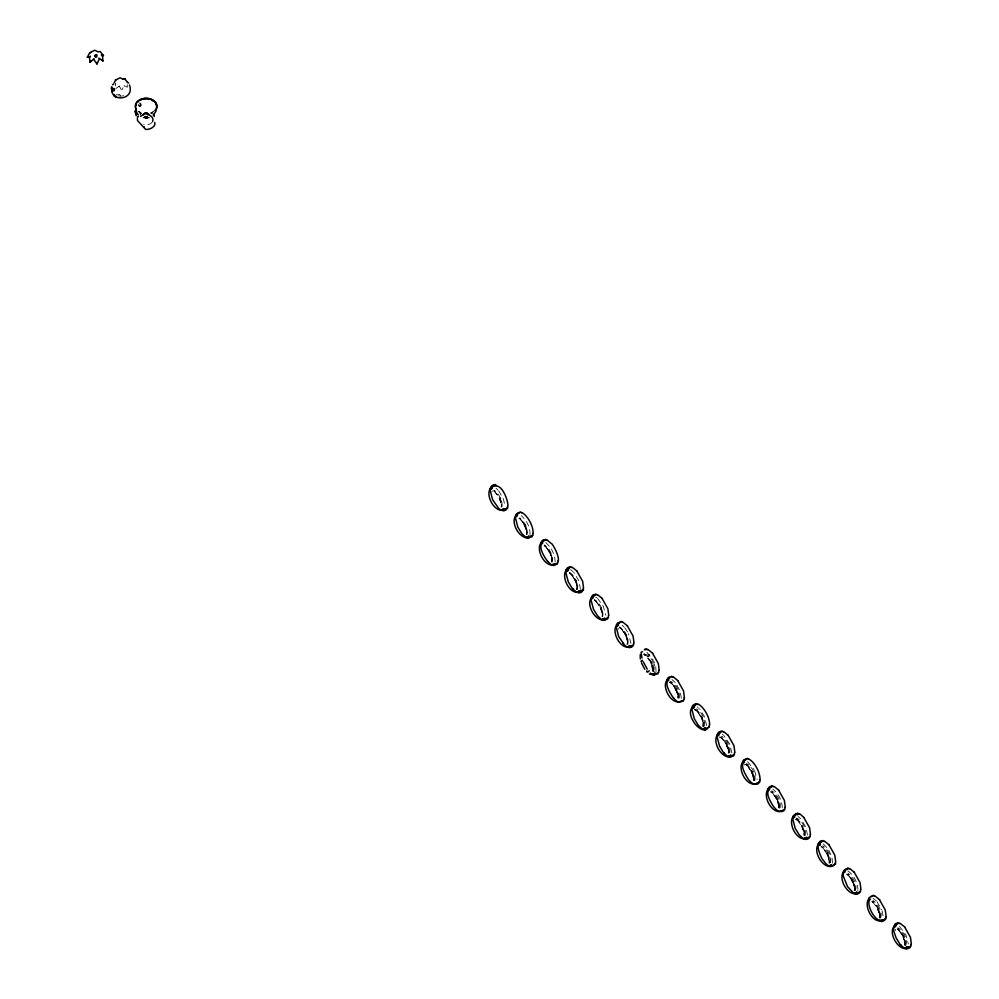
<?xml version="1.0" encoding="UTF-8"?>
<svg xmlns="http://www.w3.org/2000/svg" width="999" height="999" viewBox="0 0 999 999"><rect width="100%" height="100%" fill="white"/><g stroke="black" fill="none" stroke-linecap="round" stroke-linejoin="round"><path stroke-width="0.75" stroke-dasharray="5 3.75" d="M115.459 85.951L115.647 83.516L114.922 84.091M652.859 670.754L650.324 661.613L644.667 654.745M492.057 491.783L492.157 490.759M501.56 505.069L501.123 507.055M526.773 532.455L526.348 534.44M577.197 587.225L576.548 589.535M602.422 614.61L601.985 616.595M618.169 628.046L618.156 629.432M627.634 641.995L626.86 644.343M630.956 643.431L628.521 633.641M678.071 696.765L677.959 697.889M678.059 698.289L678.046 696.103M681.393 698.201L679.894 690.584L675.923 683.428M703.284 724.15L703.034 725.736M706.605 725.586L704.657 716.882L699.799 709.19M728.496 753.059L728.471 750.873M728.496 751.535L728.246 753.121M731.817 752.971L729.882 744.267L723.663 735.276M753.708 778.92L753.471 780.506M753.708 780.444L752.16 772.689L746.678 765.159M778.933 807.829L777.372 800.074L771.89 792.544M778.933 806.305L778.683 807.891M782.254 807.741C782.142 800.636 778.446 793.406 772.801 789.098M804.145 835.214L804.12 833.029M804.145 833.678L803.895 835.276M807.467 835.127L805.968 827.497L801.335 819.505M829.357 861.063L828.933 863.061M829.357 862.599L827.684 855.082L822.901 847.839M854.57 888.448L854.145 890.446M879.794 915.833L879.357 917.831M895.541 929.282L895.529 930.656M905.007 943.218L904.582 945.216M529.994 534.577C530.432 527.447 526.548 520.304 521.278 515.671M555.207 561.962L554.557 555.794L551.136 548.376M580.419 589.348L579.033 581.043L573.713 572.265M652.734 670.504C652.921 664.51 649.787 657.979 644.48 654.957M678.658 698.051C678.933 691.87 675.586 685.289 670.441 681.842M729.095 752.821C729.42 746.765 726.111 740.546 721.378 736.887M744.243 764.972L744.779 764.385L746.79 765.246M832.579 863.198L831.93 857.03L828.508 849.6M857.791 890.584L857.891 889.897M656.031 671.678L655.756 666.57L653.658 660.876M829.27 863.186L829.295 862.961M119.043 86.925L119.268 86.014L122.165 91.371M120.842 96.166L119.605 94.43L117.345 94.855M127.235 84.628L127.285 87.25L124.126 85.464L122.015 89.922M501.486 506.955L501.535 504.42M502.01 506.843C502.834 500.661 499.213 494.18 494.443 490.422M526.71 534.34L526.748 531.793M679.37 698.026C680.169 691.633 676.423 683.84 670.429 681.193M704.582 725.411C705.481 719.18 701.798 712.399 696.703 708.903M729.794 752.796C730.681 746.54 726.985 739.635 721.79 736.226M754.17 780.694L754.195 776.797L752.771 772.427M779.382 808.079C780.207 801.897 776.585 795.416 771.815 791.658M804.595 835.464L804.62 831.568L803.208 827.197M829.807 862.849C830.669 856.842 827.147 850.686 822.776 846.765M854.507 890.346L854.357 886.35M855.032 890.234C855.881 884.227 852.359 878.071 847.989 874.15M879.719 917.731L879.694 917.956C880.206 911.712 877.072 905.481 872.189 901.635M904.944 945.116L904.982 942.569M143.157 117.982L143.319 117.345M527.035 534.652C528.434 528.421 524.425 521.64 519.655 517.807M551.56 561.825L551.898 558.478M551.735 562.137L551.96 559.178M552.247 562.037C553.621 555.669 549.55 548.513 544.368 544.917M576.947 589.522L577.11 585.864M577.459 589.422L577.809 585.889L576.261 580.731M602.684 616.808C604.008 610.339 599.912 602.784 594.318 599.512M627.384 644.293L627.609 641.333M627.896 644.193C629.22 637.724 625.124 630.157 619.53 626.897M653.109 671.578L653.458 668.044L651.91 662.886M754.819 780.594C756.255 774.188 752.135 766.583 746.528 763.436M780.032 807.979C781.468 801.573 777.347 793.968 771.74 790.821M805.256 835.364C806.643 828.92 802.509 820.816 796.503 818.106M830.469 862.749C831.955 856.468 827.871 849.375 822.776 845.828M880.057 918.031C881.455 911.8 877.447 905.019 872.676 901.185M905.269 945.416C906.667 939.185 902.659 932.404 897.889 928.571M703.296 726.685L703.895 722.814L702.347 717.657M704.395 725.823L703.371 726.71M855.444 890.471C857.592 884.215 853.034 876.647 847.864 873.151M880.656 917.856C882.804 911.6 878.246 904.033 873.076 900.536M905.868 945.241C908.004 939.584 903.533 930.731 897.814 927.746M151.086 113.262L152.323 112.875M145.966 116.334L143.169 117.682M119.268 86.014L115.921 88.524M702.784 726.785L703.184 722.789M602.497 616.695L602.197 612.499M653.309 671.753C656.468 665.858 650.561 653.109 643.244 654.27M500.761 501.673L501.535 501.548L500.811 501.785L498.726 496.94L499.413 496.59L501.535 501.548M525.973 529.058C527.447 529.582 524.712 527.684 524.837 526.098M551.198 556.443C552.922 557.28 548.001 552.385 549.85 551.361M576.411 583.828C578.134 585.189 572.702 577.809 575.374 579.345M601.623 611.213C603.009 612.737 597.552 602.759 601.198 607.966M626.848 638.598C628.371 639.06 625.511 637.424 625.699 635.639M652.06 665.983C653.521 666.508 650.799 664.61 650.911 663.024M677.272 693.368L678.046 693.244L677.322 693.481L675.237 688.636L675.911 688.274L678.046 693.244M702.484 720.754C703.845 722.265 698.426 712.349 702.06 717.507M727.709 748.139L728.483 748.001L727.747 748.251L725.674 743.406L726.348 743.044L728.483 748.001M752.921 775.524C754.457 775.973 751.585 774.35 751.772 772.564M778.184 803.021C779.27 804.869 773.288 790.946 778.908 802.771M803.346 830.294C804.807 830.893 801.885 828.471 801.922 826.747M828.608 857.791C830.344 858.216 825.424 853.87 827.222 852.597M853.783 885.064C855.506 885.901 850.586 881.006 852.434 879.982M878.995 912.449L879.782 912.312L879.045 912.562L876.96 907.716L877.646 907.367L879.782 912.312M904.22 939.834C905.743 940.284 902.884 938.66 903.071 936.875M524.85 526.136C523.551 524.9 524.4 522.877 525.249 525.187M625.711 635.676L624.812 633.865L625.499 633.516M650.636 662.449C649.5 658.653 652.809 664.36 652.834 665.858M675.923 688.286L675.249 688.661M726.36 743.056L725.686 743.431M752.197 771.653L751.56 770.429L751.198 771.39M776.785 797.826L776.111 798.201M803.745 831.368L801.51 825.436L804.133 830.157M903.084 936.9C901.123 932.254 904.944 937.686 904.994 939.697M549.637 551.436L551.972 556.318M625.274 633.591L627.622 638.473M826.997 852.671L829.345 857.542M852.222 880.057L854.557 884.927M144.755 116.321L145.404 116.096M123.689 95.642L121.666 96.129M149.775 117.807L142.632 117.857M719.205 737.075L721.565 737.861M147.39 116.533L144.992 116.558M643.618 654.183L647.914 656.58L651.922 662.924M120.429 96.166L118.456 95.779M669.118 681.917L672.177 683.978M669.268 682.242L671.141 683.091M694.33 709.302L697.926 711.912M694.48 709.627L696.353 710.476M795.354 819.168L798.251 820.903L801.785 825.786M146.853 116.121L147.49 116.384M619.268 627.572L621.74 629.208M719.992 736.787L725.199 742.02L728.283 750.074M770.566 791.882L772.002 792.632M820.991 846.64L822.427 847.402M493.643 490.821L494.63 491.396M518.856 518.206L519.842 518.781M544.08 545.591L545.054 546.166M570.454 569.692L573.039 571.578M569.58 572.302L572.827 575.062L576.286 580.769M569.293 572.976L571.316 574.437M595.679 597.077L596.927 597.827M594.505 600.349L595.491 600.936M695.654 709.228L699.462 712.687L702.359 717.694M796.515 818.768L800.324 822.227L803.221 827.234M847.826 870.928C853.833 874.799 857.329 882.142 857.941 889.135M846.665 874.2L849.212 876.223M873.039 898.313L876.31 900.886M871.877 901.585L872.864 902.172M897.102 928.97L899.112 930.444M545.854 542.632L550.499 547.415M594.255 600.037L596.003 601.348M619.48 627.422L621.216 628.733M671.94 679.557L675.262 682.579M697.152 706.942L697.789 707.367M722.364 734.327L723.001 734.752M747.577 761.713L754.058 769.505M746.59 764.272L749.887 767.457L752.784 772.464M745.554 764.347L747.302 765.659M770.766 791.732L773.576 794.068M798.014 816.483L800.661 818.73M795.991 819.118L797.726 820.429M823.226 843.868L827.871 848.638M821.203 846.503L822.951 847.814M646.84 652.247L653.246 660.064M140.122 114.585L140.884 115.135L138.436 110.489M116.021 94.43L116.671 94.905M496.066 488.286L498.076 490.109M493.943 490.871L498.489 496.316L501.486 504.445M519.168 518.256L520.354 519.193M544.38 545.641L546.103 547.052M569.592 573.014L570.791 573.963M622.14 625.212L624.15 627.035M846.965 874.25L848.163 875.199M899.512 926.448L905.893 934.877L908.366 943.905M897.402 929.02L898.588 929.969M494.517 491.308L499.188 497.165L501.56 505.219M519.73 518.693L522.465 521.478M544.954 546.078L546.628 547.602M597.589 598.351L603.296 606.256L605.781 615.284M595.379 600.849L596.528 601.823M698.451 707.891L699.125 708.503M671.028 683.004L673.239 685.127M696.241 710.389L697.389 711.363M721.453 737.774L722.614 738.748M822.314 847.314L826.997 853.171L829.37 861.213M872.751 902.085L876.722 907.092L879.582 914.385M520.317 519.23L523.951 523.738L526.373 530.144M570.741 574L572.377 575.586M595.953 601.386L600.049 606.705L602.21 613.161M621.178 628.771L622.277 629.757M747.252 765.684L751.136 771.066L753.508 777.459M797.689 820.454L802.035 826.76M848.114 875.224L849.749 876.822M898.551 929.994L899.649 930.981M899.125 930.593L903.071 936.163L904.932 942.594M722.627 738.91L725.923 743.681L728.096 749.213M697.402 711.525L700.911 716.246M672.19 684.14L673.763 685.789M621.753 629.37L625.699 634.939L627.559 641.358M596.54 601.985L599.85 606.755L602.022 612.287M571.328 574.6L574.837 579.32L576.997 585.776M546.116 547.215L549.15 551.086L551.048 555.706M876.985 901.66L881.618 909.652M899.712 931.268L902.896 936.3L904.794 941.77M849.287 876.498L850.274 877.484M773.638 794.342L776.822 799.375L778.721 804.844M697.989 712.187L702.334 720.017M624.825 627.809L627.971 632.579M622.34 630.032L625.961 636.001L627.647 642.145M546.69 547.877L550.699 554.782M498.751 490.884L503.384 498.888L504.92 505.744M849.862 877.222L852.634 881.393L854.17 886.138M673.351 685.526L676.136 689.71M572.489 575.998L575.911 582.167M850.424 878.009L853.633 884.327M673.913 686.313L677.659 694.442M522.627 522.002L525.486 527.397M124.126 85.464L124.563 86.301M801.772 825.773L804.07 833.054M700.911 716.233L703.071 722.702M751.198 771.39L751.785 772.602M575.374 579.345L577.185 583.703M752.185 771.64L752.484 772.277M525.249 525.174L525.549 525.811M754.595 770.566L757.067 779.595M676.123 689.697L677.996 696.128M752.746 772.851L753.696 775.386M702.322 718.081L703.271 720.629M525.811 526.398L526.76 528.933M752.472 772.252L752.771 772.901M702.047 717.482L702.334 718.131M601.186 607.941L602.409 611.088M525.536 525.786L525.824 526.436M882.017 910.738L883.153 916.52M576.323 582.692L577.21 587.375M551.098 555.307L551.773 558.391M525.886 527.922L526.698 531.83M853.958 884.764L854.582 888.598M702.659 720.454L703.284 724.287M551.373 556.143L551.91 559.215M803.92 831.58L804.158 833.828M728.271 749.425L728.421 750.898M677.846 694.655L678.071 696.902M526.548 530.344L526.785 532.604M904.907 941.87L905.019 943.368M879.694 914.485L879.794 915.983M778.833 804.944L778.933 806.443M753.621 777.559L753.721 779.058M728.396 750.174L728.508 751.673M602.322 613.249L602.422 614.76M152.335 113.212A10.902 8.117 0.4 0 1 151.099 113.749M141.458 113.811A10.902 8.117 0.4 0 1 140.21 113.287M153.234 112A10.577 7.867 0.4 0 1 150.949 113.162M141.608 113.224A10.577 7.867 0.4 0 1 140.397 112.712M139.286 112.088A10.577 7.867 0.4 0 1 138.299 111.376M153.684 111.051A9.903 7.368 0.4 0 1 150.649 112.825M140.759 112.412A9.903 7.368 0.4 0 1 138.799 111.151M152.173 122.178A6.956 5.182 0.4 0 1 143.744 124.563M147.64 117.358A1.786 1.324 0.4 0 1 144.618 117.47M644.168 653.446A1.673 1.536 46.7 0 1 643.968 654.233M652.846 671.553A1.673 1.536 46.7 0 1 654.445 671.678M905.007 944.754L905.082 944.629M652.31 665.484C653.846 667.919 657.03 662.624 652.31 665.484M148.514 117.52L146.004 118.406L143.556 117.407A3.334 2.485 0.4 0 0 148.389 117.495M647.477 656.905A1.673 0.912 -42.6 0 0 649.55 654.882A1.673 0.912 -42.6 0 0 647.489 654.969A1.673 0.912 -42.6 0 0 647.477 656.905"/><path stroke-width="1.5" d="M137.288 117.982L137.562 120.629L145.567 129.333C148.676 130.12 156.443 126.96 154.733 122.39M112.425 88.561L111.851 89.823L111.476 87.325M98.913 58.079L102.934 60.951L102.585 56.593L101.349 54.908M144.343 126.923L143.744 127.285M134.965 111.151L136.264 115.659M135.414 111.214L136.326 114.86M111.9 86.851C108.754 103.159 135.452 100.412 129.42 84.952M90.434 56.131L89.51 58.054L90.022 62.4L94.056 58.629M683.453 699.725L683.241 701.123L680.331 701.897M793.88 815.971C799.575 813.498 790.733 815.296 793.231 818.006M640.209 654.657L640.309 659.003M490.721 489.235C489.085 488.648 492.257 485.302 493.456 486.301C488.536 490.284 492.832 482.854 494.605 485.452M532.729 533.528L533.041 535.277L530.719 536.55M541.146 544.005C539.522 543.419 542.682 540.072 543.881 541.071C538.961 545.054 543.256 537.624 545.029 540.222M583.166 588.299L583.478 590.047L580.943 591.371M591.583 598.776C588.761 597.327 597.889 594.018 592.295 596.865M616.795 626.161L616.483 624.425L619.555 623.251M633.591 643.069L633.603 645.067M658.803 670.454L658.816 672.452M684.028 697.839L684.028 699.837M709.24 725.224L709.253 727.222M734.452 752.609L734.465 754.607M759.665 779.994L759.989 781.742L757.654 783.016M810.102 834.764L810.114 836.762M860.539 889.535L860.539 891.533M868.955 900.012C868.843 896.69 869.942 896.99 872.839 896.228M894.167 927.397C891.37 925.873 900.661 922.552 894.729 925.636M910.963 944.305L910.976 946.303M542.994 541.083L545.429 539.298L546.828 540.297M593.431 595.854L595.866 594.068L597.265 595.054M719.505 732.779L719.767 732.142M744.779 759.877L744.742 760.326M769.942 787.549L772.377 785.763L773.563 786.787M845.579 869.704L848.026 867.919L849.412 868.905M896.016 924.475L898.451 922.689L899.849 923.675M667.794 679.17C666.558 677.772 671.303 675.786 671.116 677.147M517.794 513.873L518.044 513.061M581.293 591.058L578.871 593.006L577.297 591.932L579.67 590.846L576.598 592.357L572.265 588.386L568.306 581.918L565.671 572.09L568.381 570.367L566.208 571.54L566.046 569.655L569.13 568.481L566.883 569.842L566.995 568.256L569.168 567.082L570.217 567.494M656.942 673.214L654.32 675.199L652.946 674.088L655.319 673.001L652.634 674.6L650.337 673.051M682.192 700.624C679.133 701.648 677.772 704.12 672.477 696.54C669.18 691.957 664.035 682.192 668.818 680.057M707.367 727.984L704.957 729.932L703.371 728.858L705.744 727.771L702.684 729.27L698.351 725.311L694.38 718.843L691.745 709.015L694.455 707.292L692.282 708.466L692.12 706.58L695.204 705.406L692.969 706.768L693.069 705.182L695.242 704.008L696.328 704.532M757.804 782.754C754.532 784.103 754.008 785.664 748.563 779.732C745.416 774.625 739.397 764.685 744.467 762.212M820.354 842.457L822.801 840.534L824.2 841.52M883.878 919.679L881.468 921.627L880.069 920.641M492.632 486.026L495.204 484.49L496.403 485.526M618.706 622.951L621.291 621.415L622.477 622.439M795.216 814.635L797.801 813.111L798.988 814.135M99.351 58.916L96.953 63.986L93.819 59.54M89.71 56.706L87.338 57.368L89.261 53.534L90.784 52.485M155.931 111.126L153.396 115.422M114.011 82.867L115.934 79.833L120.055 77.81L123.327 79.283M90.022 62.4L90.697 61.139M138.399 116.446L137.575 116.833M138.362 116.433L137.712 116.846M554.308 563.673L551.56 565.047L547.44 561.276M506.793 508.054C508.054 508.241 504.97 511.863 503.484 509.965C508.591 506.268 503.521 513.049 501.96 510.014M532.005 535.439L531.943 536.813L529.033 537.587M557.23 562.824L557.167 564.198L554.245 564.972M607.654 617.594L607.592 618.968L604.969 619.942M617.519 624.25L617.582 622.889L620.641 622.265M632.866 644.979C634.328 645.254 630.469 648.751 629.707 646.852M658.091 672.364L658.029 673.738L654.957 674.35M708.516 727.135C702.472 738.361 682.155 712.512 694.155 705.981M733.741 754.52L733.678 755.893L730.756 756.668M743.593 761.176L743.656 759.802L746.728 759.19M758.953 781.905C760.401 782.18 756.555 785.676 755.781 783.778M768.805 788.561C767.232 787.961 771.74 785.114 772.115 786.65M784.165 809.29C785.763 809.877 781.23 812.749 780.856 811.2M809.377 836.675C810.639 836.862 807.554 840.471 806.081 838.586M834.602 864.06C833.878 867.582 826.51 866.57 831.668 864.847C827.796 868.231 825.211 862.174 822.314 859.19C819.954 854.832 818.218 849.974 817.869 845.766C825.936 843.418 812 846.153 821.003 842.244C816.832 846.603 819.929 838.623 822.402 841.458M859.814 891.445C861.076 891.62 857.991 895.241 856.505 893.356M885.027 918.83C886.725 919.48 881.68 922.302 881.867 920.703M910.239 946.215L910.176 947.589L907.954 948.65L906.942 948.126L909.252 946.915L906.468 949.05L905.094 947.939L907.467 946.852L904.582 948.438L900.074 944.38L896.103 937.924L893.768 931.018L893.593 927.696L895.766 926.523M507.929 505.993C508.154 499.999 501.973 483.803 494.667 486.163M533.154 533.379C533.279 525.324 527.472 515.684 521.903 512.524M558.366 560.764C559.078 555.619 553.871 546.141 551.81 543.718M556.081 563.673L553.658 565.621L552.26 564.635M583.578 588.149L582.654 581.318L576.86 571.041M608.803 615.534L607.867 608.703L602.085 598.426M634.015 642.919L633.091 636.088L627.297 625.811M631.73 645.829L629.308 647.777L627.722 646.703M659.228 670.304L658.304 663.473L652.509 653.184M684.44 697.689L683.516 690.858L677.722 680.569M709.665 725.074C709.789 717.02 703.983 707.354 698.413 704.22M734.877 752.459L733.953 745.629L728.159 735.339M760.089 779.844C760.127 771.865 754.72 762.362 748.838 758.99M785.301 807.229L784.377 800.399L778.596 790.109M783.016 810.139C779.595 811.575 778.77 813.061 773.576 806.63C770.516 802.06 764.697 792.045 769.692 789.597M810.526 834.615L809.59 827.784L803.808 817.494M835.738 862L834.814 855.169L829.02 844.879M860.951 889.385L860.027 882.554L854.232 872.264M858.665 892.294L856.243 894.242L854.669 893.168L857.042 892.082L853.97 893.581L847.527 886.575L843.343 876.248L843.168 872.926L845.329 871.752M886.163 916.77L885.239 909.939L879.457 899.649M911.388 944.155L910.464 937.324L904.669 927.035M507.517 506.143L507.829 507.892L505.032 509.153M515.934 516.62C515.821 512.874 517.057 514.173 519.78 512.737M557.942 560.914L557.954 562.912M608.379 615.684L608.379 617.682M667.232 680.931C664.56 678.883 673.289 676.473 667.944 679.02M717.657 735.701C714.997 733.416 724.088 731.393 718.381 733.79M742.869 763.086L742.557 761.35L745.641 760.164M768.094 790.471L767.769 788.735L770.853 787.549M784.889 807.379L784.889 809.377M835.314 862.149L835.639 863.885L833.303 865.171M882.105 919.617C875.561 924 864.597 902.197 870.554 899.137M885.751 916.92L886.063 918.655L883.528 919.979M568.319 567.969L570.854 566.645L572.04 567.669M744.829 759.665L747.364 758.341L748.538 759.365M870.916 896.59L873.438 895.266L874.637 896.29M831.68 865.484L830.731 866.358M90.11 52.56L94.718 50.212L98.114 51.898L100.062 51.449L103.446 55.569L102.522 55.132M503.296 510.027C493.843 512.512 484.003 493.169 491.645 487.05M553.733 564.797C544.268 567.282 534.44 547.939 542.082 541.82M578.945 592.182C569.455 594.48 560.264 576.223 566.808 569.305M629.382 646.952C619.917 649.437 610.077 630.094 617.732 623.975M679.807 701.71C670.341 704.482 659.64 683.478 668.93 678.596M755.456 783.865C745.991 786.363 736.163 767.02 743.805 760.888M805.881 838.636C796.403 840.946 787.212 822.676 793.743 815.771M881.53 920.791C872.052 923.101 862.861 904.832 869.392 897.926M694.555 704.757L696.94 703.571L698.126 704.595M87.338 57.368L88.349 56.718M112.562 84.753L113.561 84.103M501.848 509.865L504.02 508.703L501.336 510.289L498.826 508.628L492.657 499.762L490.022 489.935L492.32 488.361M518.206 512.937L520.429 511.875L521.615 512.912M528.846 537.312L531.018 536.138L528.446 538.236L526.86 537.162L529.233 536.088L526.173 537.587L521.84 533.616L517.869 527.147L515.247 517.32L517.532 515.746M580.419 591.233C585.339 587.25 581.056 594.68 579.27 592.082M604.495 619.467L606.668 618.294L604.095 620.391L602.509 619.318L604.882 618.231L601.823 619.742L597.489 615.771L593.518 609.303L590.884 599.475L593.181 597.902M627.909 646.79L630.107 645.616L627.422 647.215L624.912 645.554L618.731 636.688L616.108 626.86L618.393 625.287M644.28 649.862L646.503 648.801L647.689 649.825M719.929 732.017L722.152 730.956L723.338 731.98M730.569 756.393L732.742 755.219L730.169 757.317L728.583 756.243L730.968 755.157L727.896 756.655L723.563 752.697L719.592 746.228L716.97 736.4L719.255 734.827M797.252 814.784L799.687 813.723L803.97 817.569M806.218 838.548L808.391 837.374L805.818 839.472L804.232 838.398L806.605 837.312L803.546 838.81L799.212 834.852L795.241 828.383L792.607 818.556L794.904 816.982M845.604 869.867C852.921 867.507 842.219 868.381 843.656 872.776M603.783 619.892C594.343 621.303 584.128 601.448 593.294 596.44M729.857 756.817C720.429 757.954 711.076 739.76 718.593 733.503M768.531 788.386C762.112 795.429 770.841 812.549 780.294 811.588M855.943 893.743C846.515 894.879 837.15 876.685 844.667 870.429M906.368 948.513C896.94 949.924 886.712 930.069 895.878 925.062M542.744 543.131C537.712 545.791 543.818 556.693 547.727 561.401M642.494 660.277L640.921 661.35L641.745 661.688M123.039 79.283L125.275 78.834M630.856 646.003L631.58 646.091M653.846 674.849L649.4 674.088M672.889 677.21L671.515 676.223M516.87 514.435C509.415 520.754 518.493 537.999 527.697 537.949M819.455 843.044C812.012 849.375 821.078 866.62 830.294 866.57M794.242 815.659L795.017 815.521M547.115 539.91L551.248 543.506M572.327 567.295L577.035 571.103M597.539 594.68L602.247 598.488M622.764 622.065L627.459 625.874M647.976 649.45L652.672 653.259M673.189 676.835L677.896 680.644M723.626 731.605L728.321 735.414M774.05 786.375L778.758 790.184M824.487 841.146L829.182 844.954M849.699 868.531L854.407 872.339M874.912 895.916L879.62 899.724M900.136 923.301L904.832 927.109M644.817 649.238L645.891 649.762M595.466 594.992C595.204 593.756 591.321 594.979 592.157 596.903M721.54 731.917C721.915 730.943 717.307 731.605 718.231 733.828M797.152 813.96L796.103 813.548L793.843 815.521M898.051 923.613C898.426 922.639 893.818 923.301 894.742 925.511M115.322 79.945L115.996 79.87M127.447 82.442L128.659 82.954M102.123 55.32L103.446 55.569M572.951 588.786L572.502 588.586M623.376 643.543L622.926 643.356M673.813 698.313L673.363 698.126M724.238 753.084L723.788 752.896M900.748 944.779L900.299 944.592M114.236 94.455C112.213 94.381 117.183 99.188 115.784 96.154M124.75 78.884L127.735 82.517M102.06 59.865L102.934 60.951M137.6 113.986L138.237 114.785M114.048 95.442L114.485 96.066M644.842 669.342L641.495 662.986M138.624 104.92C139.785 108.229 142.27 104.995 139.96 103.209M647.265 669.155L643.306 661.813M641.982 658.016L641.321 654.245M153.309 114.161L154.271 116.508M136.576 114.735L135.689 111.676M137.1 113.124L136.064 110.29M111.963 90.522L112.313 91.92M96.803 62.537L96.953 63.986M111.463 88.012L111.501 88.674M136.438 110.152A10.902 8.117 0.4 0 1 146.728 98.401A10.902 8.117 0.4 0 1 155.295 110.951M139.073 100.262A10.577 7.867 0.4 0 1 151.91 99.55A10.577 7.867 0.4 0 1 156.206 108.591M155.694 109.553A10.577 7.867 0.4 0 1 155.02 110.439M136.189 108.729A10.577 7.867 0.4 0 1 135.814 107.73M135.602 105.682A10.577 7.867 0.4 0 1 138.112 100.999M136.264 105.832A9.903 7.368 0.4 0 1 136.413 104.87M137.85 102.198A9.903 7.368 0.4 0 1 138.624 101.436M140.547 100.15A9.903 7.368 0.4 0 1 141.658 99.663M142.845 99.288A9.903 7.368 0.4 0 1 144.093 99.026M145.379 98.889A9.903 7.368 0.4 0 1 146.666 98.876M147.952 99.001A9.903 7.368 0.4 0 1 149.213 99.238M151.548 100.075A9.903 7.368 0.4 0 1 153.509 101.336M155.494 103.809A9.903 7.368 0.4 0 1 155.844 104.733M147.328 114.61A6.956 5.182 0.4 0 1 152.622 121.441M140.547 116.521A6.956 5.182 0.4 0 1 141.271 115.921M142.12 115.409A6.956 5.182 0.4 0 1 143.069 115.01M142.807 115.222A3.334 2.485 0.4 0 1 145.392 113.249A3.334 2.485 0.4 0 1 148.839 114.286M144.518 114.448A1.673 1.249 0.4 0 1 145.379 113.736M146.403 113.636A1.673 1.249 0.4 0 1 147.602 114.336A1.673 1.249 0.4 0 0 146.141 112.8A1.673 1.249 0.4 0 0 144.443 114.198M640.971 653.209A1.673 1.536 46.7 0 1 642.557 651.723M649.25 670.704A1.673 0.912 -42.6 0 1 647.364 672.065A1.673 0.912 -42.6 0 1 646.877 670.791M94.605 55.632C96.478 60.889 98.864 51.636 94.605 55.632M113.062 89.485C113.861 94.368 115.747 85.552 113.062 89.485"/></g></svg>
